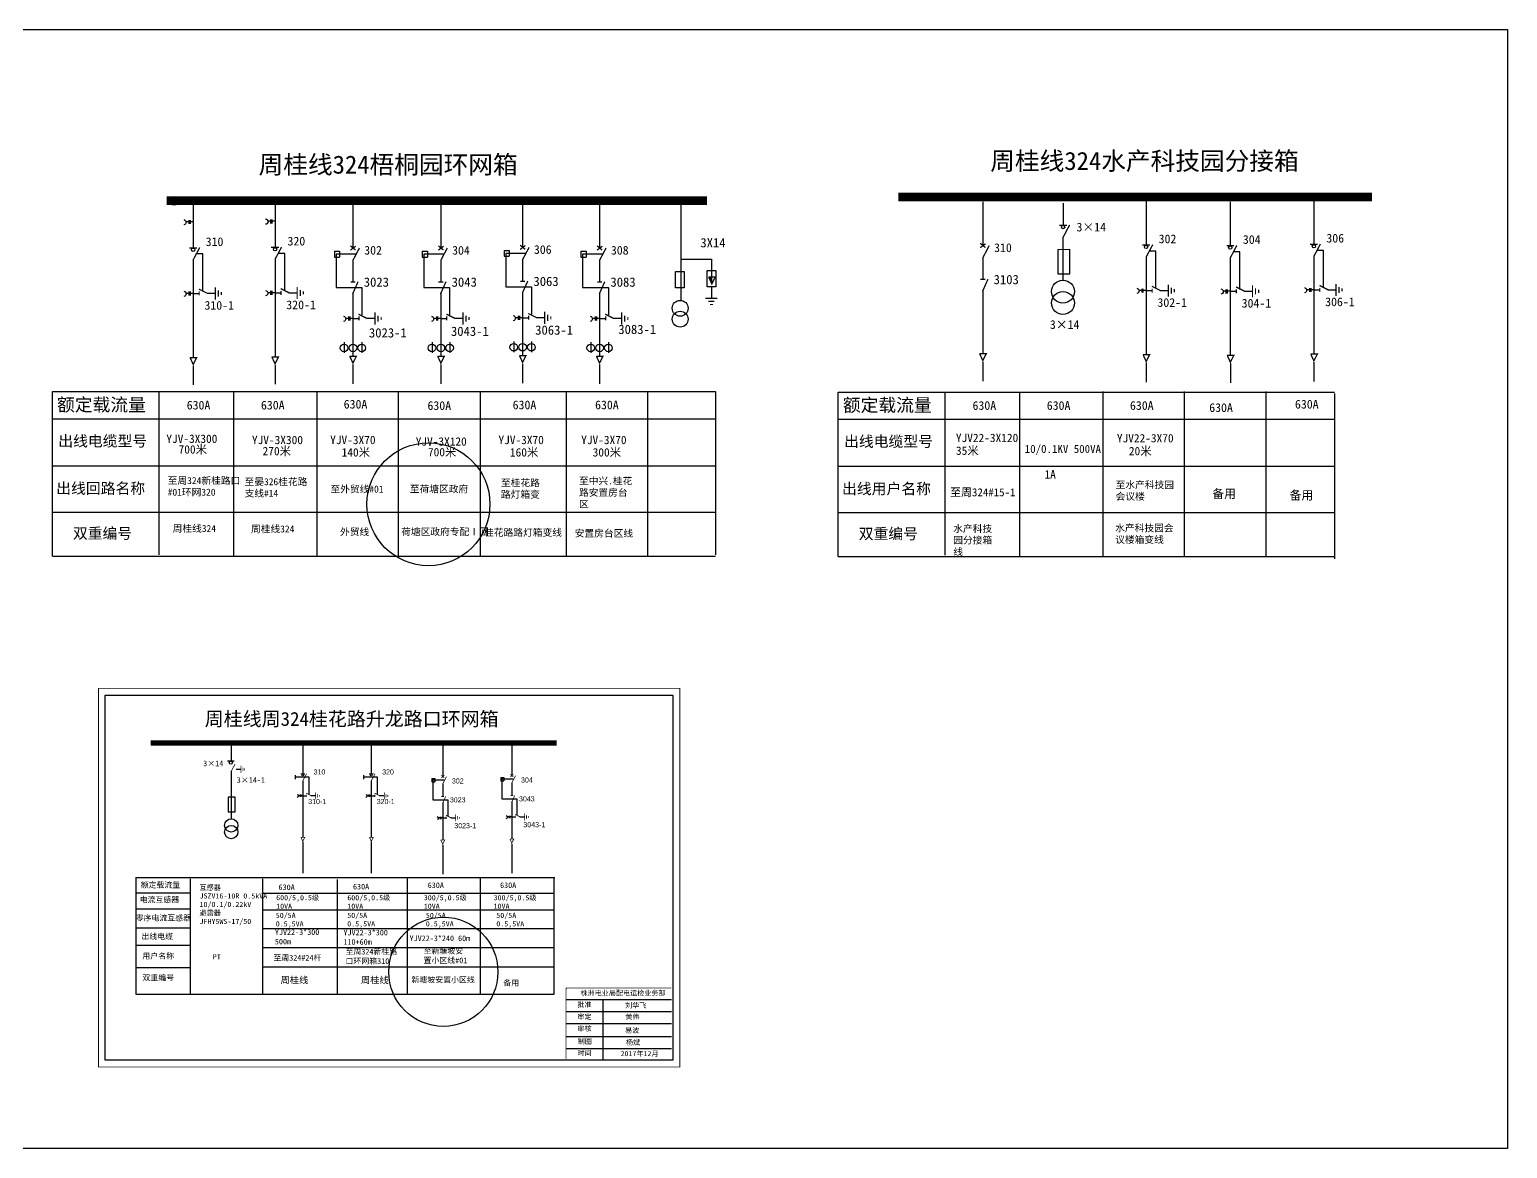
# Model space of a CAD drawing. Extents: x -15 to 478, y -238 to 7.
# Drawn here: x 159 to 478.1, y -234.8 to 6.7 of the extents above; entities that cross this region are included whole.
import ezdxf

# ---------------------------------------------------------------- set-up
doc = ezdxf.new("R2010")
doc.units = 0
doc.header["$LTSCALE"] = 0.774411
doc.linetypes.add('ACAD_ISO02W100', pattern=[15, 12, -3])
doc.linetypes.add('CENTER', pattern=[50.8, 31.75, -6.35, 6.35, -6.35])
doc.layers.get('0').update_dxf_attribs({"linetype": 'CONTINUOUS'})
doc.layers.add('2', color=7, linetype='CONTINUOUS')
doc.styles.add('HZ', font='')
doc.styles.add('hztxt_txtstyle_0.00_0_0', font='simkai.ttf')
doc.styles.add('hztxt_txtstyle_1.80_0_0', font='', dxfattribs={"height": 1.8, "bigfont": 'hztxt.shx'})
doc.styles.add('hztxt_txtstyle_2.70_0_0', font='simkai.ttf', dxfattribs={"height": 2.7})
doc.styles.get("Standard").update_dxf_attribs({"font": '', "height": 2.5})
doc.styles.add('字体', font='', dxfattribs={"height": 2.5})
doc.styles.get('HZ').set_extended_font_data('SimSun')
doc.styles.get('hztxt_txtstyle_1.80_0_0').set_extended_font_data('hztxt')
doc.styles.get('Standard').set_extended_font_data('SimSun')
doc.styles.get('字体').set_extended_font_data('SimSun')

# ---------------------------------------------------------------- blocks, each defined once
blk = doc.blocks.new('JD')
for points in [[(-2, 0.2), (-2, -0.2), (2, 0.2), (2, -0.2)], [(1, -1.2), (1, -0.8), (-1, -1.2), (-1, -0.8)], [(-0.5, -1.8), (-0.5, -2.2), (0.5, -1.8), (0.5, -2.2)]]:
    blk.add_trace(points)

msp = doc.modelspace()

# ---------------------------------------------------------------- linework, layer by layer
for p, q in [((194.36, -30.95), (194.36, -40.37)), ((212.03, -30.83), (212.03, -40.25)), ((228.85, -30.97), (228.85, -40.47)), ((247.82, -30.97), (247.82, -40.47)), ((265.47, -30.82), (265.47, -40.32)), ((282.09, -30.97), (282.09, -40.47)), ((299.61, -30.85), (299.61, -51.81)), ((224.84, -41.12), (224.84, -42.37)), ((224.84, -41.12), (225.97, -41.12)), ((225.97, -41.12), (225.97, -42.37)), ((243.82, -41.12), (243.82, -42.37)), ((243.82, -41.12), (244.95, -41.12)), ((244.95, -41.12), (244.95, -42.37)), ((261.47, -40.98), (261.47, -42.22)), ((261.47, -40.98), (262.6, -40.98)), ((262.6, -40.98), (262.6, -42.22)), ((278.09, -41.12), (278.09, -42.37)), ((278.09, -41.12), (279.22, -41.12)), ((279.22, -41.12), (279.22, -42.37)), ((194.36, -42.93), (194.36, -64.13)), ((212.03, -42.81), (212.03, -64.01)), ((224.84, -42.37), (225.97, -42.37)), ((228.85, -43.03), (228.85, -47.68)), ((243.82, -42.37), (244.95, -42.37)), ((247.82, -43.03), (247.82, -47.68)), ((261.47, -42.22), (262.6, -42.22)), ((265.47, -42.88), (265.47, -47.53)), ((278.09, -42.37), (279.22, -42.37)), ((282.09, -43.03), (282.09, -47.68)), ((194.36, -50.23), (195.66, -50.23)), ((197.35, -50.19), (199.12, -50.19)), ((212.03, -50.11), (213.33, -50.11)), ((215.02, -50.08), (216.79, -50.08)), ((228.85, -50), (228.85, -63.72)), ((247.82, -50), (247.82, -63.72)), ((265.47, -49.85), (265.47, -63.58)), ((282.09, -50), (282.09, -63.72)), ((228.85, -55.64), (230.14, -55.64)), ((231.84, -55.6), (233.61, -55.6)), ((247.82, -55.64), (249.12, -55.64)), ((250.81, -55.6), (252.58, -55.6)), ((265.47, -55.49), (266.77, -55.49)), ((268.47, -55.45), (270.23, -55.45)), ((282.09, -55.64), (283.39, -55.64)), ((285.09, -55.6), (286.85, -55.6)), ((263.61, -60.6), (263.61, -62.88)), ((267.42, -60.6), (267.42, -62.88)), ((226.98, -60.74), (226.98, -63.03)), ((230.79, -60.74), (230.79, -63.03)), ((245.96, -60.74), (245.96, -63.03)), ((249.77, -60.74), (249.77, -63.03)), ((280.23, -60.74), (280.23, -63.03)), ((284.04, -60.74), (284.04, -63.03)), ((163.97, -106.95), (163.98, -71.43)), ((163.98, -71.43), (307.1, -71.43)), ((186.98, -71.62), (186.98, -106.68)), ((221.07, -71.31), (221.07, -107.02)), ((238.63, -71.31), (238.63, -107.02)), ((256.3, -71.31), (256.3, -107.02)), ((274.88, -71.31), (274.88, -107.02)), ((292.42, -71.31), (292.42, -107.02)), ((307.1, -71.43), (307.1, -106.68)), ((164.05, -77.28), (307.12, -77.28)), ((164.05, -87.47), (307.12, -87.47)), ((307.12, -97.53), (163.97, -97.53)), ((307.1, -107.03), (163.97, -107.03))]:
    msp.add_line(p, q)
at = {"color": 0}
for p, q in [((364.83, -30.43), (364.83, -39.93)), ((382.17, -30.78), (382.17, -35.49)), ((400.1, -30.34), (400.1, -39.76)), ((418.27, -30.49), (418.27, -39.91)), ((436.31, -30.19), (436.31, -39.61)), ((382.09, -38.07), (382.09, -47.49)), ((381.04, -40.74), (381.04, -46)), ((383.64, -46), (383.64, -40.68)), ((364.83, -42.49), (364.83, -47.13)), ((400.1, -42.32), (400.1, -63.51)), ((418.27, -42.46), (418.27, -63.66)), ((436.31, -42.17), (436.31, -63.37)), ((381.04, -46), (383.64, -46)), ((364.83, -49.46), (364.83, -63.18)), ((400.1, -49.62), (401.4, -49.62)), ((403.09, -49.58), (404.86, -49.58)), ((418.27, -49.76), (419.57, -49.76)), ((421.27, -49.73), (423.03, -49.73)), ((436.31, -49.47), (437.6, -49.47)), ((439.3, -49.43), (441.06, -49.43)), ((333.63, -107.04), (333.63, -71.51)), ((333.63, -71.51), (440.76, -71.51)), ((356.63, -71.7), (356.63, -106.76)), ((390.73, -71.39), (390.73, -107.1)), ((408.28, -71.39), (408.28, -107.1)), ((425.95, -71.39), (425.95, -107.1)), ((440.77, -71.8), (440.77, -107.5)), ((333.7, -77.37), (440.77, -77.37)), ((333.7, -87.55), (440.77, -87.55)), ((440.77, -97.61), (333.63, -97.61)), ((440.77, -107.11), (333.63, -107.11)), ((202.56, -147.48), (202.56, -151.1)), ((218.03, -147.19), (218.03, -153.92)), ((232.82, -147.19), (232.82, -153.92)), ((248.23, -147.5), (248.23, -154.56)), ((263.14, -147.29), (263.14, -154.35)), ((203.66, -152.93), (204.69, -152.93)), ((202.58, -153.34), (202.58, -163.6)), ((218.03, -155.41), (218.03, -167.63)), ((232.82, -155.41), (232.82, -167.63)), ((245.89, -154.94), (246.54, -154.94)), ((245.89, -154.94), (245.89, -155.67)), ((245.89, -155.67), (246.54, -155.67)), ((246.54, -154.94), (246.54, -155.67)), ((248.23, -156.06), (248.23, -158.78)), ((260.8, -154.73), (261.46, -154.73)), ((260.8, -154.73), (260.8, -155.46)), ((260.8, -155.46), (261.46, -155.46)), ((261.46, -154.73), (261.46, -155.46)), ((263.14, -155.85), (263.14, -158.57)), ((218.03, -158.66), (218.79, -158.66)), ((219.78, -158.64), (220.82, -158.64)), ((232.82, -158.66), (233.58, -158.66)), ((234.57, -158.64), (235.6, -158.64)), ((248.23, -160.14), (248.23, -168.18)), ((263.14, -159.93), (263.14, -167.97)), ((248.23, -163.44), (248.99, -163.44)), ((249.98, -163.42), (251.02, -163.42)), ((263.14, -163.23), (263.9, -163.23)), ((264.89, -163.21), (265.93, -163.21)), ((193.83, -179.69), (182.05, -179.69)), ((193.78, -183.15), (182.01, -183.15)), ((193.78, -187.24), (182.01, -187.24)), ((193.74, -190.97), (181.96, -190.97)), ((193.78, -195.82), (182, -195.82))]:
    msp.add_line(p, q, dxfattribs=at)
at = {"color": 0, "linetype": 'Continuous'}
for p, q in [((381.04, -40.74), (383.64, -40.68)), ((203.08, -71.41), (203.08, -107.01)), ((372.73, -71.5), (372.73, -107.09)), ((181.98, -176.3), (272.42, -176.3)), ((182.03, -201.54), (182.03, -176.3)), ((193.72, -176.57), (193.72, -201.53)), ((209.35, -176.57), (209.35, -201.53)), ((225.46, -176.74), (225.46, -201.52)), ((240.57, -176.35), (240.57, -201.53)), ((256.3, -176.35), (256.3, -201.53)), ((272.25, -176.36), (272.25, -201.55)), ((209.16, -179.67), (272.25, -179.67)), ((209.35, -183.3), (272.25, -183.3)), ((209.35, -187.34), (272.25, -187.34)), ((209.35, -191.45), (272.25, -191.45)), ((209.35, -195.62), (272.25, -195.62)), ((272.25, -201.54), (182.11, -201.54)), ((274.87, -202.62), (297.62, -202.62)), ((282.77, -202.62), (282.77, -215.56)), ((274.87, -205.22), (297.62, -205.22)), ((274.87, -207.81), (297.62, -207.81)), ((274.87, -210.64), (297.62, -210.64)), ((274.87, -213.23), (297.62, -213.23))]:
    msp.add_line(p, q, dxfattribs=at)
at = {"linetype": 'ACAD_ISO02W100'}
for p, q in [((225.2, -41.77), (225.2, -48.93)), ((229.41, -41.77), (225.2, -41.77)), ((244.18, -41.77), (244.18, -48.93)), ((248.38, -41.77), (244.18, -41.77)), ((261.83, -41.63), (261.83, -48.78)), ((266.04, -41.63), (261.83, -41.63)), ((278.45, -41.77), (278.45, -48.93)), ((282.66, -41.77), (278.45, -41.77)), ((225.2, -48.93), (230.75, -48.93)), ((230.75, -48.93), (230.75, -54.83)), ((244.18, -48.93), (249.73, -48.93)), ((249.73, -48.93), (249.73, -54.83)), ((261.83, -48.78), (267.38, -48.78)), ((267.38, -48.78), (267.38, -54.68)), ((278.45, -48.93), (284, -48.93)), ((284, -48.93), (284, -54.83))]:
    msp.add_line(p, q, dxfattribs=at)
at = {"linetype": 'Continuous'}
for p, q in [((299.61, -42.81), (306.28, -42.81)), ((306.28, -42.81), (306.28, -47.84)), ((306.28, -47.84), (305.96, -46.63)), ((306.28, -48.81), (306.28, -51.37))]:
    msp.add_line(p, q, dxfattribs=at)
at = {"linetype": 'CENTER'}
for p, q in [((194.37, -65.85), (194.37, -69.97)), ((212.04, -65.73), (212.04, -69.85)), ((228.85, -65.57), (228.85, -69.74)), ((247.83, -65.57), (247.83, -69.74)), ((265.48, -65.42), (265.48, -69.6)), ((282.1, -65.57), (282.1, -69.74))]:
    msp.add_line(p, q, dxfattribs=at)
at = {"color": 0, "linetype": 'CENTER'}
for p, q in [((364.83, -65.02), (364.83, -69.2)), ((400.11, -65.23), (400.11, -69.35)), ((418.28, -65.38), (418.28, -69.5)), ((436.31, -65.09), (436.31, -69.21)), ((218.03, -168.61), (218.03, -175.36)), ((232.82, -168.61), (232.82, -175.36)), ((263.15, -169.05), (263.15, -175.39)), ((248.23, -169.26), (248.23, -175.6))]:
    msp.add_line(p, q, dxfattribs=at)
at = {"color": 0, "linetype": 'ACAD_ISO02W100'}
for p, q in [((248.56, -155.32), (246.1, -155.32)), ((246.1, -155.32), (246.1, -159.51)), ((263.47, -155.11), (261.01, -155.11)), ((261.01, -155.11), (261.01, -159.3)), ((246.1, -159.51), (249.35, -159.51)), ((249.35, -159.51), (249.35, -162.97)), ((261.01, -159.3), (264.26, -159.3)), ((264.26, -159.3), (264.26, -162.76))]:
    msp.add_line(p, q, dxfattribs=at)
at = {"linetype": 'Continuous'}
for points in [[(-15.27, 6.73), (478.1, 6.73), (478.1, -234.8), (-15.27, -234.8)], [(298.51, -45.48), (300.36, -45.48), (300.36, -48.99), (298.51, -48.99)], [(305.33, -45.29), (307.17, -45.29), (307.17, -48.8), (305.33, -48.8)]]:
    msp.add_lwpolyline(points, close=True, dxfattribs=at)
at = {"color": 0}
for points, const_width in [([(346.6, -29.42), (448.84, -29.42)], 1.88), ([(381.35, -35.52), (383, -35.52)], 0.281), ([(382.17, -38.12), (383.58, -35.45)], 0.281), ([(364.29, -40.35), (365.43, -39.49)], 0.281), ([(364.3, -39.41), (365.4, -40.33)], 0.281), ([(364.83, -42.56), (366.23, -39.89)], 0.281), ([(399.27, -39.79), (400.93, -39.79)], 0.281), ([(400.1, -42.39), (401.51, -39.72)], 0.281), ([(417.45, -39.94), (419.1, -39.94)], 0.281), ([(418.27, -42.54), (419.68, -39.87)], 0.281), ([(435.48, -39.65), (437.13, -39.65)], 0.281), ([(436.31, -42.24), (437.71, -39.57)], 0.281), ([(364.32, -47.21), (365.36, -47.21)], 0.281), ([(364.77, -49.8), (365.95, -47.15)], 0.281), ([(401.33, -48.68), (403.2, -49.62)], 0.281), ([(401.4, -49.18), (401.4, -50.05)], 0.281), ([(419.5, -48.83), (421.38, -49.76)], 0.281), ([(419.57, -49.33), (419.57, -50.2)], 0.281), ([(437.53, -48.53), (439.41, -49.47)], 0.281), ([(437.6, -49.04), (437.6, -49.9)], 0.281), ([(364.13, -63.26), (365.57, -63.26), (364.83, -64.71), (364.15, -63.24)], 0.281), ([(399.41, -63.47), (400.84, -63.47), (400.11, -64.92), (399.43, -63.45)], 0.281), ([(417.58, -63.62), (419.02, -63.62), (418.28, -65.07), (417.6, -63.6)], 0.281), ([(435.61, -63.33), (437.05, -63.33), (436.31, -64.78), (435.63, -63.3)], 0.281), ([(185.19, -147.28), (272.86, -147.28)], 1.1), ([(201.73, -151.15), (203.28, -151.15)], 0.261), ([(202.58, -153.38), (203.4, -151.82)], 0.165), ([(217.54, -153.94), (218.51, -153.94)], 0.165), ([(218.03, -155.46), (218.85, -153.89)], 0.165), ([(232.33, -153.94), (233.3, -153.94)], 0.165), ([(232.82, -155.46), (233.64, -153.89)], 0.165), ([(247.92, -154.81), (248.59, -154.3)], 0.165), ([(247.92, -154.26), (248.57, -154.79)], 0.165), ([(248.23, -156.1), (249.05, -154.54)], 0.165), ([(262.83, -154.05), (263.48, -154.58)], 0.165), ([(262.83, -154.6), (263.5, -154.09)], 0.165), ([(263.14, -155.89), (263.97, -154.33)], 0.165), ([(218.75, -158.11), (219.84, -158.66)], 0.165), ([(218.79, -158.4), (218.79, -158.91)], 0.165), ([(233.53, -158.11), (234.63, -158.66)], 0.165), ([(233.58, -158.4), (233.58, -158.91)], 0.165), ([(247.93, -158.82), (248.54, -158.82)], 0.165), ([(248.2, -160.34), (248.89, -158.79)], 0.165), ([(262.85, -158.62), (263.46, -158.62)], 0.165), ([(263.11, -160.13), (263.8, -158.58)], 0.165), ([(263.86, -162.69), (264.96, -163.23)], 0.165), ([(248.95, -162.89), (250.05, -163.44)], 0.165), ([(248.99, -163.19), (248.99, -163.7)], 0.165), ([(263.9, -162.98), (263.9, -163.49)], 0.165), ([(217.62, -167.65), (218.46, -167.65), (218.03, -168.5), (217.63, -167.64)], 0.165), ([(232.41, -167.65), (233.25, -167.65), (232.82, -168.5), (232.42, -167.64)], 0.165), ([(247.82, -168.23), (248.66, -168.23), (248.23, -169.08), (247.83, -168.21)], 0.165), ([(262.74, -168.02), (263.58, -168.02), (263.15, -168.87), (262.75, -168.01)], 0.165)]:
    msp.add_lwpolyline(points, dxfattribs=dict(at, const_width=const_width))
for points, const_width in [([(188.64, -30.2), (305.27, -30.2)], 1.88), ([(193.53, -40.41), (195.19, -40.41)], 0.281), ([(194.36, -43), (195.77, -40.33)], 0.281), ([(211.2, -40.29), (212.86, -40.29)], 0.281), ([(212.03, -42.88), (213.44, -40.22)], 0.281), ([(228.31, -40.89), (229.45, -40.03)], 0.281), ([(228.32, -39.95), (229.42, -40.87)], 0.281), ([(228.85, -43.1), (230.25, -40.43)], 0.281), ([(247.29, -40.89), (248.43, -40.03)], 0.281), ([(247.3, -39.95), (248.4, -40.87)], 0.281), ([(247.82, -43.1), (249.23, -40.43)], 0.281), ([(264.94, -40.74), (266.08, -39.89)], 0.281), ([(264.95, -39.81), (266.05, -40.72)], 0.281), ([(265.47, -42.95), (266.88, -40.29)], 0.281), ([(281.56, -40.89), (282.7, -40.03)], 0.281), ([(281.57, -39.95), (282.67, -40.87)], 0.281), ([(282.09, -43.1), (283.5, -40.43)], 0.281), ([(228.34, -47.75), (229.38, -47.75)], 0.281), ([(228.79, -50.35), (229.97, -47.69)], 0.281), ([(247.32, -47.75), (248.36, -47.75)], 0.281), ([(247.76, -50.35), (248.95, -47.69)], 0.281), ([(264.97, -47.6), (266.01, -47.6)], 0.281), ([(265.41, -50.2), (266.6, -47.55)], 0.281), ([(281.59, -47.75), (282.63, -47.75)], 0.281), ([(282.04, -50.35), (283.22, -47.69)], 0.281), ([(305.63, -46.7), (307.06, -46.7), (306.33, -48.15), (305.65, -46.68)], 0.281), ([(195.59, -49.29), (197.46, -50.23)], 0.281), ([(195.66, -49.8), (195.66, -50.66)], 0.281), ([(213.26, -49.18), (215.13, -50.11)], 0.281), ([(213.33, -49.68), (213.33, -50.54)], 0.281), ([(230.07, -54.7), (231.95, -55.64)], 0.281), ([(230.14, -55.2), (230.14, -56.07)], 0.281), ([(249.05, -54.7), (250.92, -55.64)], 0.281), ([(249.12, -55.2), (249.12, -56.07)], 0.281), ([(266.7, -54.55), (268.57, -55.49)], 0.281), ([(266.77, -55.06), (266.77, -55.92)], 0.281), ([(283.32, -54.7), (285.19, -55.64)], 0.281), ([(283.39, -55.2), (283.39, -56.07)], 0.281), ([(211.34, -63.97), (212.77, -63.97), (212.04, -65.42), (211.36, -63.94)], 0.281), ([(228.15, -63.81), (229.59, -63.81), (228.85, -65.26), (228.17, -63.78)], 0.281), ([(247.13, -63.81), (248.56, -63.81), (247.83, -65.26), (247.15, -63.78)], 0.281), ([(264.78, -63.66), (266.21, -63.66), (265.48, -65.11), (264.8, -63.63)], 0.281), ([(281.4, -63.81), (282.83, -63.81), (282.1, -65.26), (281.42, -63.78)], 0.281), ([(193.67, -64.09), (195.1, -64.09), (194.37, -65.54), (193.69, -64.06)], 0.281)]:
    msp.add_lwpolyline(points, dxfattribs=dict(const_width=const_width))
for points in [[(192.32, -34.29, -0.877934), (192.34, -35.43)], [(209.99, -34.17, -0.877934), (210.01, -35.31)], [(192.32, -49.73, -0.877934), (192.34, -50.87)], [(209.99, -49.62, -0.877934), (210.01, -50.76)], [(226.8, -55.14, -0.877934), (226.83, -56.28)], [(245.78, -55.14, -0.877934), (245.8, -56.28)], [(263.43, -54.99, -0.877934), (263.45, -56.13)], [(280.05, -55.14, -0.877934), (280.07, -56.28)]]:
    msp.add_lwpolyline(points, format="xyb")
for points in [[(193.41, -34.77), (192.82, -34.77)], [(193.41, -34.38), (193.41, -35.23)], [(193.68, -34.38), (193.68, -35.23)], [(194.36, -34.77), (193.68, -34.77)], [(211.09, -34.65), (210.49, -34.65)], [(211.09, -34.26), (211.09, -35.11)], [(211.35, -34.26), (211.35, -35.11)], [(212.03, -34.65), (211.35, -34.65)], [(193.41, -50.21), (192.82, -50.21)], [(193.41, -49.82), (193.41, -50.68)], [(193.68, -49.82), (193.68, -50.68)], [(194.36, -50.21), (193.68, -50.21)], [(211.09, -50.1), (210.49, -50.1)], [(211.09, -49.7), (211.09, -50.56)], [(211.35, -49.7), (211.35, -50.56)], [(212.03, -50.1), (211.35, -50.1)], [(227.9, -55.62), (227.31, -55.62)], [(227.9, -55.23), (227.9, -56.08)], [(228.16, -55.23), (228.16, -56.08)], [(228.84, -55.62), (228.16, -55.62)], [(246.88, -55.62), (246.28, -55.62)], [(246.88, -55.23), (246.88, -56.08)], [(247.14, -55.23), (247.14, -56.08)], [(247.82, -55.62), (247.14, -55.62)], [(264.53, -55.47), (263.93, -55.47)], [(264.53, -55.08), (264.53, -55.94)], [(264.79, -55.08), (264.79, -55.94)], [(265.47, -55.47), (264.79, -55.47)], [(281.15, -55.62), (280.56, -55.62)], [(281.15, -55.23), (281.15, -56.08)], [(281.41, -55.23), (281.41, -56.08)], [(282.09, -55.62), (281.41, -55.62)]]:
    msp.add_lwpolyline(points)
at = {"color": 0, "linetype": 'ACAD_ISO02W100'}
for points in [[(402.19, -49.2), (402.19, -41.08), (400.79, -41.08)], [(420.36, -49.35), (420.36, -41.23), (418.96, -41.23)], [(438.4, -49.05), (438.4, -40.94), (436.99, -40.94)], [(219.38, -158.4), (219.38, -154.64), (216.37, -154.64)], [(234.17, -158.4), (234.17, -154.64), (231.15, -154.64)]]:
    msp.add_lwpolyline(points, dxfattribs=at)
at = {"linetype": 'ACAD_ISO02W100'}
for points in [[(196.45, -49.81), (196.45, -41.7), (195.05, -41.7)], [(214.12, -49.69), (214.12, -41.58), (212.72, -41.58)]]:
    msp.add_lwpolyline(points, dxfattribs=at)
at = {"color": 0}
for points in [[(398.06, -49.12, -0.877934), (398.08, -50.26)], [(416.23, -49.27, -0.877934), (416.25, -50.41)], [(434.26, -48.97, -0.877934), (434.28, -50.11)], [(216.83, -158.37, -0.877934), (216.84, -159.03)], [(231.62, -158.37, -0.877934), (231.63, -159.03)], [(247.03, -163.15, -0.877934), (247.05, -163.82)], [(261.95, -162.94, -0.877934), (261.96, -163.61)]]:
    msp.add_lwpolyline(points, format="xyb", dxfattribs=at)
for points in [[(399.16, -49.6), (398.56, -49.6)], [(399.16, -49.21), (399.16, -50.06)], [(399.42, -49.21), (399.42, -50.06)], [(400.1, -49.6), (399.42, -49.6)], [(417.33, -49.75), (416.74, -49.75)], [(417.33, -49.36), (417.33, -50.21)], [(417.59, -49.36), (417.59, -50.21)], [(418.27, -49.75), (417.59, -49.75)], [(435.36, -49.45), (434.77, -49.45)], [(435.36, -49.06), (435.36, -49.91)], [(435.62, -49.06), (435.62, -49.91)], [(436.3, -49.45), (435.62, -49.45)], [(216.37, -154.19), (216.37, -155.1)], [(231.15, -154.19), (231.15, -155.1)], [(201.93, -159.02), (201.93, -162.1), (203.45, -162.1), (203.45, -158.98), (201.93, -158.98)], [(217.47, -158.65), (217.13, -158.65)], [(217.47, -158.42), (217.47, -158.92)], [(217.63, -158.42), (217.63, -158.92)], [(218.03, -158.65), (217.63, -158.65)], [(232.26, -158.65), (231.91, -158.65)], [(232.26, -158.42), (232.26, -158.92)], [(232.42, -158.42), (232.42, -158.92)], [(232.81, -158.65), (232.42, -158.65)], [(247.68, -163.43), (247.33, -163.43)], [(247.68, -163.2), (247.68, -163.7)], [(247.83, -163.2), (247.83, -163.7)], [(248.23, -163.43), (247.83, -163.43)], [(262.59, -163.23), (262.24, -163.23)], [(262.59, -162.99), (262.59, -163.5)], [(262.74, -162.99), (262.74, -163.5)], [(263.14, -163.23), (262.74, -163.23)]]:
    msp.add_lwpolyline(points, dxfattribs=at)
at = {"color": 0, "linetype": 'Continuous', "const_width": 0.182}
msp.add_lwpolyline([(173.93, -135.49), (299.41, -135.49), (299.41, -217.2), (173.93, -217.2)], close=True, dxfattribs=at)
at = {"color": 0, "linetype": 'Continuous'}
msp.add_lwpolyline([(175.4, -136.97), (297.93, -136.97), (297.93, -215.72), (175.4, -215.72)], close=True, dxfattribs=at)
at = {"color": 0, "linetype": 'Continuous', "const_width": 0.182}
for points in [[(274.87, -200.15), (274.86, -215.51)], [(274.87, -200.15), (297.62, -200.15)]]:
    msp.add_lwpolyline(points, dxfattribs=at)
for centre, radius in [((190.28, -30.22), 0.933), ((194.36, -40.8), 0.36), ((212.03, -40.69), 0.36), ((226.94, -61.99), 0.812), ((228.87, -61.99), 0.812), ((230.75, -61.99), 0.812), ((245.92, -61.99), 0.812), ((247.84, -61.99), 0.812), ((249.73, -61.99), 0.812), ((263.57, -61.84), 0.812), ((265.49, -61.84), 0.812), ((267.38, -61.84), 0.812), ((280.19, -61.99), 0.812), ((282.11, -61.99), 0.812), ((284, -61.99), 0.812)]:
    msp.add_circle(centre, radius)
at = {"color": 0}
for centre, radius in [((382.17, -35.92), 0.36), ((400.1, -40.19), 0.36), ((418.27, -40.34), 0.36), ((436.31, -40.04), 0.36), ((202.5, -151.52), 0.335), ((218.03, -154.17), 0.211), ((232.82, -154.17), 0.211)]:
    msp.add_circle(centre, radius, dxfattribs=at)
at = {"linetype": 'Continuous'}
for centre in [(299.5, -53.43), (299.5, -55.79)]:
    msp.add_circle(centre, 1.71, dxfattribs=at)
at = {"color": 1, "linetype": 'Continuous'}
for centre, radius in [((245.16, -95.74), 13.27), ((248.37, -196.67), 11.79)]:
    msp.add_circle(centre, radius, dxfattribs=at)
at = {"layer": '2', "color": 0}
for centre, radius in [((382.14, -49.84), 2.46), ((382.14, -52.29), 2.46), ((202.59, -165.06), 1.44), ((202.59, -166.5), 1.44)]:
    msp.add_circle(centre, radius, dxfattribs=at)

# ---------------------------------------------------------------- block references
at = {"xscale": 0.65625, "yscale": 0.65625, "zscale": 0.65625, "rotation": 90}
for p in [(199.15, -50.24), (216.82, -50.13), (270.26, -55.5), (233.63, -55.65), (252.61, -55.65), (286.88, -55.65)]:
    msp.add_blockref('JD', p, dxfattribs=at)
at = {"color": 0, "rotation": 90}
for p, xscale, yscale, zscale in [((404.89, -49.63), 0.65625, 0.65625, 0.65625), ((423.06, -49.78), 0.65625, 0.65625, 0.65625), ((441.09, -49.48), 0.65625, 0.65625, 0.65625), ((204.71, -152.96), 0.3844120780053686, 0.3844120780053686, 0.3844120780054647), ((220.83, -158.67), 0.3844120780053686, 0.3844120780053686, 0.3844120780054647), ((235.62, -158.67), 0.3844120780053686, 0.3844120780053686, 0.3844120780054647), ((251.03, -163.45), 0.3844120780053686, 0.3844120780053686, 0.3844120780054647), ((265.94, -163.24), 0.3844120780053686, 0.3844120780053686, 0.3844120780054647)]:
    msp.add_blockref('JD', p, dxfattribs=dict(at, xscale=xscale, yscale=yscale, zscale=zscale))
at = {"xscale": 0.65625, "yscale": 0.65625, "zscale": 0.65625}
msp.add_blockref('JD', (306.24, -51.3), dxfattribs=at)

# ---------------------------------------------------------------- texts
at = {"color": 0}
for s, height, p in [('3×14', 1.875, (385.06, -36.84)), ('302', 1.875, (402.8, -39.39)), ('304', 1.875, (420.98, -39.53)), ('306', 1.875, (439.01, -39.24)), ('310', 1.875, (367.27, -41.3)), ('3103', 2, (367.17, -48.23)), ('302-1', 1.875, (402.54, -53.13)), ('304-1', 1.875, (420.72, -53.28)), ('306-1', 1.875, (438.75, -52.98)), ('3×14', 1.875, (379.32, -57.89)), ('630A', 1.875, (432.23, -75.08)), ('630A', 1.875, (362.62, -75.36)), ('630A', 1.875, (378.65, -75.36)), ('630A', 1.875, (396.61, -75.36)), ('630A', 1.875, (413.72, -75.81)), ('YJV22-3X120', 1.8, (359.02, -82.31)), ('YJV22-3X70', 1.8, (393.78, -82.38)), ('35米', 1.8, (359.04, -85.07)), ('20米', 1.8, (396.37, -85.16)), ('1A', 1.8, (378.15, -90.18)), ('备用', 1.875, (414.38, -94.41)), ('备用', 1.875, (431.06, -94.74))]:
    msp.add_text(s, height=height, dxfattribs=at).set_placement(p)
for s, height, p in [('310', 1.875, (197.06, -40)), ('320', 1.875, (214.73, -39.88)), ('3X14', 2, (303.86, -40.28)), ('302', 1.875, (231.29, -41.85)), ('304', 1.875, (250.27, -41.85)), ('306', 1.875, (267.92, -41.7)), ('308', 1.875, (284.54, -41.85)), ('3023', 2, (231.19, -48.78)), ('3043', 2, (250.17, -48.78)), ('3063', 2, (267.82, -48.63)), ('3083', 2, (284.44, -48.78)), ('310-1', 1.875, (196.8, -53.74)), ('320-1', 1.875, (214.47, -53.63)), ('3043-1', 2, (250.02, -59.4)), ('3063-1', 2, (268.2, -59.14)), ('3083-1', 2, (286.15, -58.99)), ('3023-1', 2, (232.31, -59.73)), ('630A', 1.875, (226.86, -75.08)), ('630A', 1.875, (263.34, -75.23)), ('630A', 1.875, (281.13, -75.23)), ('630A', 1.875, (192.97, -75.28)), ('630A', 1.875, (209, -75.28)), ('630A', 1.875, (244.95, -75.37)), ('YJV-3X300', 1.8, (188.57, -82.5)), ('700米', 1.8, (191.21, -84.8)), ('YJV-3X300', 1.8, (207.05, -82.76)), ('YJV-3X70', 1.8, (223.94, -82.76)), ('YJV-3X120', 1.8, (242.41, -83.09)), ('YJV-3X70', 1.8, (260.27, -82.76)), ('YJV-3X70', 1.8, (278.13, -82.76)), ('270米', 1.8, (209.35, -85.16)), ('140米', 1.8, (226.42, -85.43)), ('700米', 1.8, (245.05, -85.39)), ('160米', 1.8, (262.75, -85.43)), ('300米', 1.8, (280.61, -85.43))]:
    msp.add_text(s, height=height).set_placement(p)
at = {"style": 'HZ'}
for s, height, p in [('额定载流量', 2.812, (164.98, -75.65)), ('出线电缆型号', 2.344, (165.24, -83.26)), ('出线回路名称', 2.344, (164.8, -93.47)), ('双重编号', 2.344, (168.4, -103.18))]:
    msp.add_text(s, height=height, dxfattribs=at).set_placement(p)
at = {"color": 0}
for s, height, style, p in [('额定载流量', 2.812, 'HZ', (334.63, -75.73)), ('出线电缆型号', 2.344, 'HZ', (334.89, -83.34)), ('10/0.1KV 500VA', 1.728, 'HZ', (373.89, -84.66)), ('出线用户名称', 2.344, 'HZ', (334.45, -93.55)), ('至周324#15-1', 1.728, 'HZ', (357.78, -94.02)), ('双重编号', 2.344, 'HZ', (338.05, -103.26)), ('310', 1.098, 'hztxt_txtstyle_1.80_0_0', (220.37, -154.07)), ('320', 1.098, 'hztxt_txtstyle_1.80_0_0', (235.16, -154.07)), ('302', 1.098, 'hztxt_txtstyle_1.80_0_0', (250.23, -156.02)), ('304', 1.098, 'hztxt_txtstyle_1.80_0_0', (265.14, -155.81)), ('310-1', 1.098, 'hztxt_txtstyle_1.80_0_0', (219.2, -160.46)), ('320-1', 1.098, 'hztxt_txtstyle_1.80_0_0', (233.99, -160.46)), ('3023', 1.098, 'hztxt_txtstyle_1.80_0_0', (249.79, -160.09)), ('3043', 1.098, 'hztxt_txtstyle_1.80_0_0', (264.71, -159.88)), ('3023-1', 1.098, 'hztxt_txtstyle_1.80_0_0', (250.74, -165.67)), ('3043-1', 1.098, 'hztxt_txtstyle_1.80_0_0', (265.65, -165.46))]:
    msp.add_text(s, height=height, dxfattribs=dict(at, style=style)).set_placement(p)
at = {"color": 0, "linetype": 'Continuous', "style": 'hztxt_txtstyle_2.70_0_0'}
for s, p in [('3×14', (196.52, -152.3)), ('3×14-1', (203.77, -155.87))]:
    msp.add_text(s, height=1.22, dxfattribs=at).set_placement(p)
at = {"color": 0, "linetype": 'Continuous', "attachment_point": 1}
for s, insert, char_height, width, style in [('至周324新桂路口#01环网320', (188.87, -89.88), 1.5, 16.1632, '字体'), ('{\\fSimSun|b0|i0|c134|p2;至晏326桂花路支线#14}', (205.46, -90.12), 1.5, 14.9, '字体'), ('至水产科技园会议楼', (393.51, -90.79), 1.5, 13.274, '字体'), ('周桂线324', (189.93, -100.22), 1.5, 16.925, '字体'), ('周桂线324', (206.85, -100.32), 1.5, 16.925, '字体'), ('水产科技园分接箱线', (358.46, -100.25), 1.5, 9.8958, '字体'), ('水产科技园会议楼箱变线', (393.42, -100.12), 1.5, 13.274, '字体'), ('周桂线周324桂花路升龙路口环网箱', (196.87, -140.57), 3, 85.7498, '字体'), ('{\\fSimSun|b0|i0|c134|p2;额定载流量}', (183.02, -177.3), 1.2204, 19.6738, 'hztxt_txtstyle_2.70_0_0'), ('\\A1;{\\fSimSun|b0|i0|c134|p2;互感器\\PJSZV16-10R 0.5kVA\\P10/0.1/0.22kV\\P避雷器\\PJFHY5WS-17/50}', (195.74, -177.91), 1.0983, 20.2524, 'hztxt_txtstyle_2.70_0_0'), ('{\\fSimSun|b0|i0|c134|p2;630A}', (212.8, -177.8), 1.2204, 19.6738, 'hztxt_txtstyle_2.70_0_0'), ('{\\fSimSun|b0|i0|c134|p2;630A}', (228.87, -177.66), 1.2204, 19.6738, 'hztxt_txtstyle_2.70_0_0'), ('{\\fSimSun|b0|i0|c134|p2;630A}', (245, -177.37), 1.2204, 19.6738, 'hztxt_txtstyle_2.70_0_0'), ('{\\fSimSun|b0|i0|c134|p2;630A}', (260.62, -177.37), 1.2204, 19.6738, 'hztxt_txtstyle_2.70_0_0'), ('{\\fSimSun|b0|i0|c134|p2;电流互感器}', (182.81, -180.47), 1.2204, 19.6738, 'hztxt_txtstyle_2.70_0_0'), ('\\A1;{\\fSimSun|b0|i0|c134|p2;600/5,0.5级\\P10VA}', (212.28, -180.12), 1.0983, 20.2524, 'hztxt_txtstyle_2.70_0_0'), ('\\A1;{\\fSimSun|b0|i0|c134|p2;600/5,0.5级\\P10VA}', (227.64, -180.12), 1.0983, 20.2524, 'hztxt_txtstyle_2.70_0_0'), ('\\A1;{\\fSimSun|b0|i0|c134|p2;300/5,0.5级\\P10VA}', (244.15, -180.12), 1.0983, 20.2524, 'hztxt_txtstyle_2.70_0_0'), ('\\A1;{\\fSimSun|b0|i0|c134|p2;300/5,0.5级\\P10VA}', (259.22, -180.12), 1.0983, 20.2524, 'hztxt_txtstyle_2.70_0_0'), ('{\\fSimSun|b0|i0|c134|p2;零序电流互感器}', (181.95, -184.41), 1.2204, 19.6738, 'hztxt_txtstyle_2.70_0_0'), ('{\\fSimSun|b0|i0|c134|p2;50/5A\\P0.5,5VA}', (212.19, -183.93), 1.0983, 19.6738, 'hztxt_txtstyle_2.70_0_0'), ('{\\fSimSun|b0|i0|c134|p2;50/5A\\P0.5,5VA}', (227.63, -183.93), 1.0983, 19.6738, 'hztxt_txtstyle_2.70_0_0'), ('{\\fSimSun|b0|i0|c134|p2;50/5A\\P0.5,5VA}', (244.59, -183.93), 1.0983, 19.6738, 'hztxt_txtstyle_2.70_0_0'), ('{\\fSimSun|b0|i0|c134|p2;50/5A\\P0.5,5VA}', (259.81, -183.93), 1.0983, 19.6738, 'hztxt_txtstyle_2.70_0_0'), ('{\\fSimSun|b0|i0|c134|p2;出线电缆}', (183.19, -188.41), 1.2204, 19.6738, 'hztxt_txtstyle_2.70_0_0'), ('YJV22-3*300\\P500m', (212.01, -187.5), 1.2204, 19.6738, 'hztxt_txtstyle_2.70_0_0'), ('YJV22-3*300 \\P110+60m', (226.81, -187.58), 1.2204, 19.6738, 'hztxt_txtstyle_2.70_0_0'), ('YJV22-3*240 60m', (241.09, -188.82), 1.2204, 19.6738, 'hztxt_txtstyle_2.70_0_0'), ('{\\fSimSun|b0|i0|c134|p2;用户名称}', (183.4, -192.65), 1.2204, 19.6738, 'hztxt_txtstyle_2.70_0_0'), ('{\\fSimSun|b0|i0|c134|p2;PT}', (198.61, -192.87), 1.1026, 8.5785, 'hztxt_txtstyle_0.00_0_0'), ('{\\fSimSun|b0|i0|c134|p2;至周324#24杆}', (211.69, -193.03), 1.2204, 10.5639, 'hztxt_txtstyle_2.70_0_0'), ('{\\fSimSun|b0|i0|c134|p2;至周324新桂路口环网箱310}', (227.25, -191.7), 1.2204, 11.5135, 'hztxt_txtstyle_2.70_0_0'), ('{\\fSimSun|b0|i0|c134|p2;双重编号}', (183.4, -197.33), 1.2204, 19.6738, 'hztxt_txtstyle_2.70_0_0'), ('{\\fSimSun|b0|i0|c134|p2;新塘坡安置小区线}', (241.49, -197.77), 1.2204, 15.1501, 'hztxt_txtstyle_2.70_0_0'), ('{\\fSimSun|b0|i0|c134|p2;备用}', (261.32, -198.46), 1.2204, 19.6738, 'hztxt_txtstyle_2.70_0_0'), ('株洲电业局配电运检业务部', (277.97, -200.69), 1.0944, 29.9201, '字体'), ('{\\fKaiTi_GB2312|b0|i0|c134|p49;批准}', (277.31, -203.19), 1.0944, 8.5588, '字体'), ('刘华飞', (287.62, -203.37), 1.094, 8.5588, '字体'), ('\\f\uffbfﾬￌﾣﾤ_GB2312|b0|i0|c134|p49;审定', (277.31, -205.79), 1.0944, 8.5588, '字体'), ('黄伟', (287.68, -205.8), 1.094, 8.5588, '字体'), ('\\f\uffbfﾬￌﾣﾤ_GB2312|b0|i0|c134|p49;审核', (277.31, -208.36), 1.0944, 8.5588, '字体'), ('易波', (287.62, -208.74), 1.094, 8.5588, '字体'), ('\\f\uffbfﾬￌﾣﾤ_GB2312|b0|i0|c134|p49;制图', (277.37, -211.14), 1.0944, 8.5588, '字体'), ('\\f\uffbfﾬￌﾣﾤ_GB2312|b0|i0|c134|p49;时间', (277.31, -213.65), 1.0944, 8.5588, '字体'), ('2017年12月', (286.64, -213.78), 1.094, 16.0081, '字体'), ('{\\fSimSun|b0|i0|c134|p2;杨斌}', (287.79, -211.37), 1.0944, 8.5588, '字体')]:
    msp.add_mtext(s, dxfattribs=dict(at, insert=insert, char_height=char_height, width=width, style=style))
at = {"linetype": 'Continuous', "char_height": 1.5, "attachment_point": 1, "style": '字体'}
for s, insert, width in [('至外贸线#01', (224, -91.72), 14.9), ('至荷塘区政府', (241.14, -91.69), 17.9789), ('至桂花路路灯箱变', (260.81, -90.37), 10.0167), ('至中兴.桂花路安置房台区', (277.66, -89.95), 12.1123), ('外贸线', (226.07, -100.96), 14.9), ('荷塘区政府专配Ⅰ回', (239.27, -100.93), 17.9789), ('桂花路路灯箱变线', (257.18, -101.09), 16.925), ('安置房台区线', (276.73, -101.26), 16.1459)]:
    msp.add_mtext(s, dxfattribs=dict(at, insert=insert, width=width))
at = {"color": 1, "linetype": 'Continuous', "insert": (244.1, -191.55), "char_height": 1.2204, "width": 10.1982, "attachment_point": 1, "style": 'hztxt_txtstyle_2.70_0_0'}
msp.add_mtext('{\\fSimSun|b0|i0|c134|p2;至新塘坡安置小区线#01}', dxfattribs=at)
at = {"color": 0, "char_height": 1.43, "width": 17.776, "attachment_point": 1}
for insert in [(213.22, -197.74), (230.58, -197.74)]:
    msp.add_mtext('周桂线', dxfattribs=dict(at, insert=insert))
at = {"layer": '2', "color": 0, "insert": (366.45, -19.67), "char_height": 3.9062, "width": 83.0504, "attachment_point": 1, "style": '字体'}
msp.add_mtext('{\\fSimSun|b0|i0|c134|p2;周桂线324水产科技园分接箱}', dxfattribs=at)
at = {"layer": '2', "color": 7, "insert": (208.49, -20.46), "char_height": 3.9062, "width": 83.0504, "attachment_point": 1, "style": '字体'}
msp.add_mtext('周桂线324梧桐园环网箱', dxfattribs=at)

doc.saveas('drawing.dxf')
